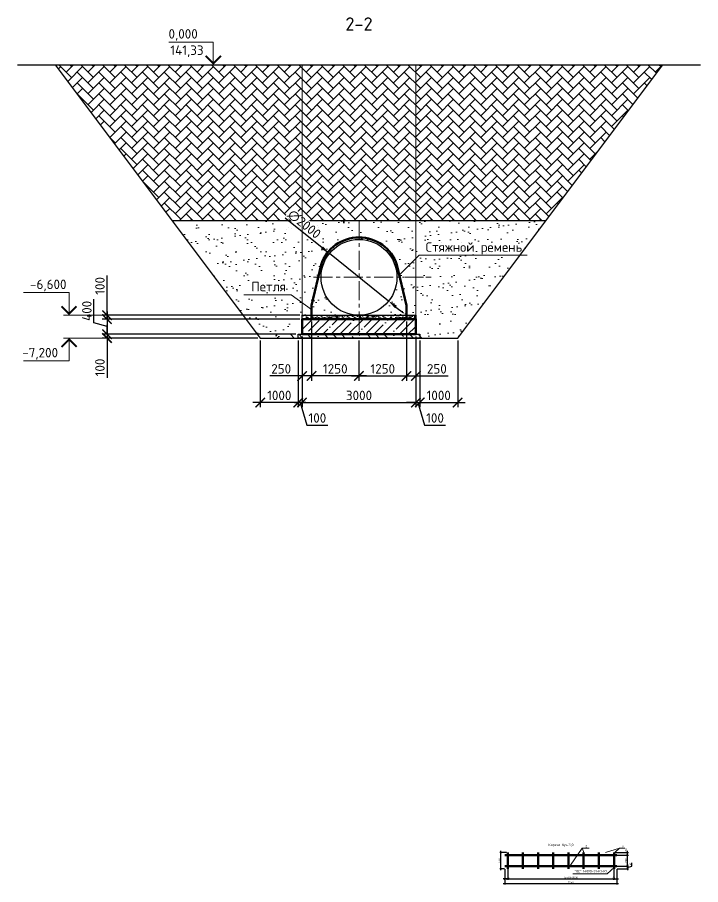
# Model space of a CAD drawing. Header units: metres. Extents: x 407396 to 516262, y -257300 to -131999.
# Drawn here: x 448154 to 466154, y -225199 to -202346 of the extents above; entities that cross this region are included whole.
import ezdxf
from ezdxf.enums import TextEntityAlignment as Align

# ---------------------------------------------------------------- set-up
doc = ezdxf.new("R2010")
doc.units = ezdxf.units.M
doc.header["$PDSIZE"] = 1
doc.linetypes.add('CENTER', pattern=[16, 10, -2, 2, -2])
doc.layers.get('0').update_dxf_attribs({"lineweight": 0})
doc.layers.get('Defpoints').update_dxf_attribs({"color": 3})
for name, color, linetype, lineweight in [('второстепенные', 7, 'Continuous', 25), ('выноски', 7, 'Continuous', 15), ('оси', 7, 'CENTER', 13), ('основная конструкция', 7, 'Continuous', 50), ('разм.', 7, 'Continuous', 18), ('размеры', 7, 'Continuous', 15), ('Стены', 7, 'Continuous', 50), ('текст', 7, 'Continuous', 18), ('штриховка', 7, 'Continuous', 9)]:
    doc.layers.add(name, color=color, linetype=linetype, lineweight=lineweight)
doc.layers.add('помощь', color=1, linetype='Continuous', lineweight=0, plot=False)
doc.styles.add('GOST 2.304', font='CS_Gost2304.shx')
doc.styles.add('ISOCPEUR', font='isocpeur.ttf')
doc.styles.add('ГОСТ 2.304', font='CS_Gost2304.shx')
doc.dimstyles.new('SPDS', dxfattribs={"dimscale": 10, "dimtxt": 2.5, "dimasz": 2.5, "dimexe": 1.25, "dimexo": 0.625, "dimtad": 1, "dimdec": 0, "dimrnd": 0.001, "dimtxsty": 'GOST 2.304', "dimblk": 'ARCHTICK', "dimblk1": 'ARCHTICK', "dimblk2": 'ARCHTICK', "dimcen": 2.5, "dimdle": 2, "dimadec": 0, "dimazin": 2, "dimtfac": 0.75, "dimtdec": 4, "dimtmove": 1, "dimatfit": 3, "dimfxl": 1, "dimtolj": 1, "dimarcsym": 1})
doc.dimstyles.new('СПДС', dxfattribs={"dimscale": 100, "dimtxt": 2.5, "dimasz": 2.5, "dimexe": 1.25, "dimexo": 0.625, "dimtad": 1, "dimdec": 0, "dimrnd": 0.001, "dimtxsty": 'ГОСТ 2.304', "dimblk": 'ARCHTICK', "dimblk1": 'ARCHTICK', "dimblk2": 'ARCHTICK', "dimcen": 2.5, "dimdle": 2, "dimadec": 0, "dimazin": 2, "dimtfac": 0.75, "dimtdec": 4, "dimtmove": 1, "dimatfit": 3, "dimfxl": 1, "dimtolj": 1, "dimarcsym": 1})

# ---------------------------------------------------------------- blocks, each defined once
blk = doc.blocks.new('_ArchTick')
at = {"color": 0, "linetype": 'ByBlock', "lineweight": 30, "const_width": 0.15}
blk.add_lwpolyline([(-0.5, -0.5), (0.5, 0.5)], dxfattribs=at)
blk = doc.blocks.new('*D147')
at = {"layer": 'Defpoints', "color": 0, "ltscale": 100, "transparency": 16777216}
for p in [(455904, -210296), (457154, -210796), (455904, -211796)]:
    blk.add_point(p, dxfattribs=at)
at = {"layer": 'размеры', "color": 0, "lineweight": -2, "ltscale": 100, "transparency": 16777216}
for p, q in [((455904, -210358), (455904, -211921)), ((457154, -210858), (457154, -211921)), ((457354, -211796), (455704, -211796))]:
    blk.add_line(p, q, dxfattribs=at)
at = {"layer": 'размеры', "color": 0, "lineweight": -2, "ltscale": 100, "transparency": 16777216, "xscale": 250, "yscale": 250, "zscale": 250, "rotation": 180}
blk.add_blockref('_ArchTick', (455904, -211796), dxfattribs=at)
at = {"layer": 'размеры', "color": 0, "lineweight": -2, "ltscale": 100, "transparency": 16777216, "xscale": 250, "yscale": 250, "zscale": 250}
blk.add_blockref('_ArchTick', (457154, -211796), dxfattribs=at)
at = {"layer": 'размеры', "color": 0, "ltscale": 100, "transparency": 16777216, "insert": (456529, -211608), "char_height": 250, "attachment_point": 5, "style": 'ISOCPEUR', "bg_fill": 3, "box_fill_scale": 1.1, "bg_fill_color": 9, "bg_fill_true_color": 13158600, "bg_fill_transparency": 0}
blk.add_mtext('\\A1;1250', dxfattribs=at)
blk = doc.blocks.new('*D148')
at = {"layer": 'Defpoints', "color": 0, "ltscale": 100, "transparency": 16777216}
for p in [(458404, -210296), (457154, -210796), (458404, -211796)]:
    blk.add_point(p, dxfattribs=at)
at = {"layer": 'размеры', "color": 0, "lineweight": -2, "ltscale": 100, "transparency": 16777216}
for p, q in [((458404, -210358), (458404, -211921)), ((457154, -210858), (457154, -211921)), ((456954, -211796), (458604, -211796))]:
    blk.add_line(p, q, dxfattribs=at)
at = {"layer": 'размеры', "color": 0, "lineweight": -2, "ltscale": 100, "transparency": 16777216, "xscale": 250, "yscale": 250, "zscale": 250, "rotation": 180}
blk.add_blockref('_ArchTick', (457154, -211796), dxfattribs=at)
at = {"layer": 'размеры', "color": 0, "lineweight": -2, "ltscale": 100, "transparency": 16777216, "xscale": 250, "yscale": 250, "zscale": 250}
blk.add_blockref('_ArchTick', (458404, -211796), dxfattribs=at)
at = {"layer": 'размеры', "color": 0, "ltscale": 100, "transparency": 16777216, "insert": (457779, -211608), "char_height": 250, "attachment_point": 5, "style": 'ISOCPEUR', "bg_fill": 3, "box_fill_scale": 1.1, "bg_fill_color": 9, "bg_fill_true_color": 13158600, "bg_fill_transparency": 0}
blk.add_mtext('\\A1;1250', dxfattribs=at)
blk = doc.blocks.new('*D149')
at = {"layer": 'Defpoints', "color": 0, "ltscale": 100, "transparency": 16777216}
for p in [(458404, -210296), (458654, -210696), (458654, -211796)]:
    blk.add_point(p, dxfattribs=at)
at = {"layer": 'размеры', "color": 0, "lineweight": -2, "ltscale": 100, "transparency": 16777216}
for p, q in [((458404, -210358), (458404, -211921)), ((458654, -210758), (458654, -211921)), ((458204, -211796), (458654, -211796)), ((458654, -211796), (459504, -211796))]:
    blk.add_line(p, q, dxfattribs=at)
at = {"layer": 'размеры', "color": 0, "lineweight": -2, "ltscale": 100, "transparency": 16777216, "xscale": 250, "yscale": 250, "zscale": 250, "rotation": 180}
blk.add_blockref('_ArchTick', (458404, -211796), dxfattribs=at)
at = {"layer": 'размеры', "color": 0, "lineweight": -2, "ltscale": 100, "transparency": 16777216, "xscale": 250, "yscale": 250, "zscale": 250}
blk.add_blockref('_ArchTick', (458654, -211796), dxfattribs=at)
at = {"layer": 'размеры', "color": 0, "ltscale": 100, "transparency": 16777216, "insert": (459204, -211608), "char_height": 250, "attachment_point": 5, "style": 'ISOCPEUR'}
blk.add_mtext('\\A1;250', dxfattribs=at)
blk = doc.blocks.new('*D150')
at = {"layer": 'Defpoints', "color": 0, "ltscale": 100, "transparency": 16777216}
for p in [(455904, -210296), (455654, -210696), (455654, -211796)]:
    blk.add_point(p, dxfattribs=at)
at = {"layer": 'размеры', "color": 0, "lineweight": -2, "ltscale": 100, "transparency": 16777216}
for p, q in [((455904, -210358), (455904, -211921)), ((455654, -210758), (455654, -211921)), ((455654, -211796), (454804, -211796)), ((456104, -211796), (455654, -211796))]:
    blk.add_line(p, q, dxfattribs=at)
at = {"layer": 'размеры', "color": 0, "lineweight": -2, "ltscale": 100, "transparency": 16777216, "xscale": 250, "yscale": 250, "zscale": 250, "rotation": 180}
blk.add_blockref('_ArchTick', (455654, -211796), dxfattribs=at)
at = {"layer": 'размеры', "color": 0, "lineweight": -2, "ltscale": 100, "transparency": 16777216, "xscale": 250, "yscale": 250, "zscale": 250}
blk.add_blockref('_ArchTick', (455904, -211796), dxfattribs=at)
at = {"layer": 'размеры', "color": 0, "ltscale": 100, "transparency": 16777216, "insert": (455104, -211608), "char_height": 250, "attachment_point": 5, "style": 'ISOCPEUR'}
blk.add_mtext('\\A1;250', dxfattribs=at)
blk = doc.blocks.new('*D151')
at = {"layer": 'Defpoints', "color": 0, "ltscale": 100, "transparency": 16777216}
for p in [(455654, -210696), (455554, -210796), (455554, -212496)]:
    blk.add_point(p, dxfattribs=at)
at = {"layer": 'размеры', "color": 0, "lineweight": -2, "ltscale": 100, "transparency": 16777216}
for p, q in [((455554, -210858), (455554, -212621)), ((455654, -210758), (455654, -212621)), ((455554, -212496), (455304, -212496)), ((455654, -212496), (455554, -212496)), ((455654, -212496), (455554, -212496)), ((455604, -212496), (455782, -213089)), ((455654, -212496), (455904, -212496)), ((455782, -213089), (456332, -213089))]:
    blk.add_line(p, q, dxfattribs=at)
at = {"layer": 'размеры', "color": 0, "ltscale": 100, "transparency": 16777216, "insert": (456057, -212902), "char_height": 250, "attachment_point": 5, "style": 'ISOCPEUR', "bg_fill": 3, "box_fill_scale": 1.1, "bg_fill_color": 9, "bg_fill_true_color": 13158600, "bg_fill_transparency": 0}
blk.add_mtext('\\A1;100', dxfattribs=at)
at = {"layer": 'размеры', "color": 0, "lineweight": -2, "ltscale": 100, "transparency": 16777216, "xscale": 250, "yscale": 250, "zscale": 250}
blk.add_blockref('_ArchTick', (455554, -212496), dxfattribs=at)
at = {"layer": 'размеры', "color": 0, "lineweight": -2, "ltscale": 100, "transparency": 16777216, "xscale": 250, "yscale": 250, "zscale": 250, "rotation": 180}
blk.add_blockref('_ArchTick', (455654, -212496), dxfattribs=at)
blk = doc.blocks.new('*D152')
at = {"layer": 'Defpoints', "color": 0, "ltscale": 100, "transparency": 16777216}
for p in [(458654, -210696), (458754, -210796), (458754, -212496)]:
    blk.add_point(p, dxfattribs=at)
at = {"layer": 'размеры', "color": 0, "lineweight": -2, "ltscale": 100, "transparency": 16777216}
for p, q in [((458654, -210758), (458654, -212621)), ((458754, -210858), (458754, -212621)), ((458654, -212496), (458404, -212496)), ((458654, -212496), (458754, -212496)), ((458654, -212496), (458754, -212496)), ((458704, -212496), (458882, -213089)), ((458754, -212496), (459004, -212496)), ((458882, -213089), (459432, -213089))]:
    blk.add_line(p, q, dxfattribs=at)
at = {"layer": 'размеры', "color": 0, "ltscale": 100, "transparency": 16777216, "insert": (459157, -212902), "char_height": 250, "attachment_point": 5, "style": 'ISOCPEUR', "bg_fill": 3, "box_fill_scale": 1.1, "bg_fill_color": 9, "bg_fill_true_color": 13158600, "bg_fill_transparency": 0}
blk.add_mtext('\\A1;100', dxfattribs=at)
at = {"layer": 'размеры', "color": 0, "lineweight": -2, "ltscale": 100, "transparency": 16777216, "xscale": 250, "yscale": 250, "zscale": 250}
blk.add_blockref('_ArchTick', (458654, -212496), dxfattribs=at)
at = {"layer": 'размеры', "color": 0, "lineweight": -2, "ltscale": 100, "transparency": 16777216, "xscale": 250, "yscale": 250, "zscale": 250, "rotation": 180}
blk.add_blockref('_ArchTick', (458754, -212496), dxfattribs=at)
blk = doc.blocks.new('*D141')
at = {"layer": 'Defpoints', "color": 0, "ltscale": 100, "transparency": 16777216}
for p in [(455654, -211796), (458654, -211796), (458654, -212496)]:
    blk.add_point(p, dxfattribs=at)
at = {"layer": 'размеры', "color": 0, "lineweight": -2, "ltscale": 100, "transparency": 16777216}
for p, q in [((455654, -211858), (455654, -212621)), ((458654, -211858), (458654, -212621)), ((455454, -212496), (458854, -212496))]:
    blk.add_line(p, q, dxfattribs=at)
at = {"layer": 'размеры', "color": 0, "lineweight": -2, "ltscale": 100, "transparency": 16777216, "xscale": 250, "yscale": 250, "zscale": 250, "rotation": 180}
blk.add_blockref('_ArchTick', (455654, -212496), dxfattribs=at)
at = {"layer": 'размеры', "color": 0, "lineweight": -2, "ltscale": 100, "transparency": 16777216, "xscale": 250, "yscale": 250, "zscale": 250}
blk.add_blockref('_ArchTick', (458654, -212496), dxfattribs=at)
at = {"layer": 'размеры', "color": 0, "ltscale": 100, "transparency": 16777216, "insert": (457154, -212308), "char_height": 250, "attachment_point": 5, "style": 'ISOCPEUR'}
blk.add_mtext('\\A1;3000', dxfattribs=at)
blk = doc.blocks.new('*D142')
at = {"layer": 'Defpoints', "color": 0, "ltscale": 100, "transparency": 16777216}
for p in [(456375, -208569), (457933, -209822)]:
    blk.add_point(p, dxfattribs=at)
at = {"layer": 'размеры', "color": 0, "lineweight": -2, "ltscale": 100, "transparency": 16777216}
for p, q in [((455205, -207629), (456180, -208413)), ((457933, -209822), (456375, -208569)), ((458128, -209979), (458323, -210135))]:
    blk.add_line(p, q, dxfattribs=at)
at = {"layer": 'размеры', "color": 0, "ltscale": 100, "transparency": 16777216}
for points in [[(456206, -208380), (456154, -208445), (456375, -208569)], [(458154, -209946), (458102, -210011), (457933, -209822)]]:
    blk.add_solid(points, dxfattribs=at)
at = {"layer": 'размеры', "color": 0, "ltscale": 100, "transparency": 16777216, "insert": (455713, -207797), "char_height": 250, "attachment_point": 5, "rotation": 321.208, "style": 'ISOCPEUR', "bg_fill": 3, "box_fill_scale": 1.1, "bg_fill_color": 9, "bg_fill_true_color": 13158600, "bg_fill_transparency": 0}
blk.add_mtext('\\A1;∅2000', dxfattribs=at)
blk = doc.blocks.new('*D153')
at = {"layer": 'Defpoints', "color": 0, "ltscale": 100, "transparency": 16777216}
for p in [(458754, -210796), (459754, -210796), (459754, -212496)]:
    blk.add_point(p, dxfattribs=at)
at = {"layer": 'размеры', "color": 0, "lineweight": -2, "ltscale": 100, "transparency": 16777216}
for p, q in [((458754, -210858), (458754, -212621)), ((459754, -210858), (459754, -212621)), ((458554, -212496), (459954, -212496))]:
    blk.add_line(p, q, dxfattribs=at)
at = {"layer": 'размеры', "color": 0, "lineweight": -2, "ltscale": 100, "transparency": 16777216, "xscale": 250, "yscale": 250, "zscale": 250, "rotation": 180}
blk.add_blockref('_ArchTick', (458754, -212496), dxfattribs=at)
at = {"layer": 'размеры', "color": 0, "lineweight": -2, "ltscale": 100, "transparency": 16777216, "xscale": 250, "yscale": 250, "zscale": 250}
blk.add_blockref('_ArchTick', (459754, -212496), dxfattribs=at)
at = {"layer": 'размеры', "color": 0, "ltscale": 100, "transparency": 16777216, "insert": (459254, -212308), "char_height": 250, "attachment_point": 5, "style": 'ISOCPEUR', "bg_fill": 3, "box_fill_scale": 1.1, "bg_fill_color": 9, "bg_fill_true_color": 13158600, "bg_fill_transparency": 0}
blk.add_mtext('\\A1;1000', dxfattribs=at)
blk = doc.blocks.new('*D154')
at = {"layer": 'Defpoints', "color": 0, "ltscale": 100, "transparency": 16777216}
for p in [(454554, -210796), (455554, -210796), (454554, -212496)]:
    blk.add_point(p, dxfattribs=at)
at = {"layer": 'размеры', "color": 0, "lineweight": -2, "ltscale": 100, "transparency": 16777216}
for p, q in [((454554, -210858), (454554, -212621)), ((455554, -210858), (455554, -212621)), ((455754, -212496), (454354, -212496))]:
    blk.add_line(p, q, dxfattribs=at)
at = {"layer": 'размеры', "color": 0, "lineweight": -2, "ltscale": 100, "transparency": 16777216, "xscale": 250, "yscale": 250, "zscale": 250, "rotation": 180}
blk.add_blockref('_ArchTick', (454554, -212496), dxfattribs=at)
at = {"layer": 'размеры', "color": 0, "lineweight": -2, "ltscale": 100, "transparency": 16777216, "xscale": 250, "yscale": 250, "zscale": 250}
blk.add_blockref('_ArchTick', (455554, -212496), dxfattribs=at)
at = {"layer": 'размеры', "color": 0, "ltscale": 100, "transparency": 16777216, "insert": (455054, -212308), "char_height": 250, "attachment_point": 5, "style": 'ISOCPEUR', "bg_fill": 3, "box_fill_scale": 1.1, "bg_fill_color": 9, "bg_fill_true_color": 13158600, "bg_fill_transparency": 0}
blk.add_mtext('\\A1;1000', dxfattribs=at)
blk = doc.blocks.new('*D143')
at = {"layer": 'Defpoints', "color": 0, "ltscale": 100, "transparency": 16777216}
for p in [(450517, -210196), (455654, -210196), (455654, -210296)]:
    blk.add_point(p, dxfattribs=at)
at = {"layer": 'размеры', "color": 0, "lineweight": -2, "ltscale": 100, "transparency": 16777216}
for p, q in [((450517, -210196), (450517, -209146)), ((455592, -210196), (450392, -210196)), ((450517, -210296), (450517, -210196)), ((455592, -210296), (450392, -210296)), ((450517, -210296), (450517, -210546))]:
    blk.add_line(p, q, dxfattribs=at)
at = {"layer": 'размеры', "color": 0, "lineweight": -2, "ltscale": 100, "transparency": 16777216, "xscale": 250, "yscale": 250, "zscale": 250}
for p, rotation in [((450517, -210196), 270), ((450517, -210296), 90)]:
    blk.add_blockref('_ArchTick', p, dxfattribs=dict(at, rotation=rotation))
at = {"layer": 'размеры', "color": 0, "ltscale": 100, "transparency": 16777216, "insert": (450329, -209421), "char_height": 250, "attachment_point": 5, "rotation": 90, "style": 'ISOCPEUR'}
blk.add_mtext('\\A1;100', dxfattribs=at)
blk = doc.blocks.new('*D144')
at = {"layer": 'Defpoints', "color": 0, "ltscale": 100, "transparency": 16777216}
for p in [(455654, -210296), (450517, -210696), (455554, -210696)]:
    blk.add_point(p, dxfattribs=at)
at = {"layer": 'размеры', "color": 0, "lineweight": -2, "ltscale": 100, "transparency": 16777216}
for p, q in [((450173, -210393), (450173, -209768)), ((450517, -210096), (450517, -210896)), ((450517, -210496), (450173, -210393)), ((455592, -210296), (450392, -210296)), ((455492, -210696), (450392, -210696))]:
    blk.add_line(p, q, dxfattribs=at)
at = {"layer": 'размеры', "color": 0, "lineweight": -2, "ltscale": 100, "transparency": 16777216, "xscale": 250, "yscale": 250, "zscale": 250}
for p, rotation in [((450517, -210296), 90), ((450517, -210696), 270)]:
    blk.add_blockref('_ArchTick', p, dxfattribs=dict(at, rotation=rotation))
at = {"layer": 'размеры', "color": 0, "ltscale": 100, "transparency": 16777216, "insert": (449985, -210080), "char_height": 250, "attachment_point": 5, "rotation": 90, "style": 'ISOCPEUR', "bg_fill": 3, "box_fill_scale": 1.1, "bg_fill_color": 9, "bg_fill_true_color": 13158600, "bg_fill_transparency": 0}
blk.add_mtext('\\A1;400', dxfattribs=at)
blk = doc.blocks.new('*D145')
at = {"layer": 'Defpoints', "color": 0, "ltscale": 100, "transparency": 16777216}
for p in [(455554, -210696), (450517, -210796), (454554, -210796)]:
    blk.add_point(p, dxfattribs=at)
at = {"layer": 'размеры', "color": 0, "lineweight": -2, "ltscale": 100, "transparency": 16777216}
for p, q in [((450517, -210696), (450517, -210446)), ((455492, -210696), (450392, -210696)), ((450517, -210696), (450517, -210796)), ((454492, -210796), (450392, -210796)), ((450517, -210796), (450517, -211846))]:
    blk.add_line(p, q, dxfattribs=at)
at = {"layer": 'размеры', "color": 0, "lineweight": -2, "ltscale": 100, "transparency": 16777216, "xscale": 250, "yscale": 250, "zscale": 250}
for p, rotation in [((450517, -210696), 270), ((450517, -210796), 90)]:
    blk.add_blockref('_ArchTick', p, dxfattribs=dict(at, rotation=rotation))
at = {"layer": 'размеры', "color": 0, "ltscale": 100, "transparency": 16777216, "insert": (450329, -211571), "char_height": 250, "attachment_point": 5, "rotation": 90, "style": 'ISOCPEUR'}
blk.add_mtext('\\A1;100', dxfattribs=at)
blk = doc.blocks.new('*D191')
at = {"layer": 'Defpoints', "color": 0, "ltscale": 10, "transparency": 16777216}
for p in [(460996, -224779), (461071, -224779), (460996, -225049)]:
    blk.add_point(p, dxfattribs=at)
at = {"layer": 'размеры', "color": 0, "lineweight": -2, "ltscale": 10, "transparency": 16777216}
for p, q in [((460996, -224792), (460996, -225074)), ((461071, -224792), (461071, -225074)), ((461111, -225049), (460956, -225049))]:
    blk.add_line(p, q, dxfattribs=at)
at = {"layer": 'размеры', "color": 0, "lineweight": -2, "ltscale": 10, "transparency": 16777216, "xscale": 50, "yscale": 50, "zscale": 50, "rotation": 180}
blk.add_blockref('_ArchTick', (460996, -225049), dxfattribs=at)
at = {"layer": 'размеры', "color": 0, "lineweight": -2, "ltscale": 10, "transparency": 16777216, "xscale": 50, "yscale": 50, "zscale": 50}
blk.add_blockref('_ArchTick', (461071, -225049), dxfattribs=at)
at = {"layer": 'размеры', "color": 0, "ltscale": 10, "transparency": 16777216, "insert": (461084, -225011), "char_height": 50, "attachment_point": 5, "style": 'ISOCPEUR'}
blk.add_mtext('\\A1;75', dxfattribs=at)
blk = doc.blocks.new('*D192')
at = {"layer": 'Defpoints', "color": 0, "ltscale": 10, "transparency": 16777216}
for p in [(461071, -224779), (463871, -224779), (463871, -225049)]:
    blk.add_point(p, dxfattribs=at)
at = {"layer": 'размеры', "color": 0, "lineweight": -2, "ltscale": 10, "transparency": 16777216}
for p, q in [((461071, -224792), (461071, -225074)), ((463871, -224792), (463871, -225074)), ((461031, -225049), (463911, -225049))]:
    blk.add_line(p, q, dxfattribs=at)
at = {"layer": 'размеры', "color": 0, "lineweight": -2, "ltscale": 10, "transparency": 16777216, "xscale": 50, "yscale": 50, "zscale": 50, "rotation": 180}
blk.add_blockref('_ArchTick', (461071, -225049), dxfattribs=at)
at = {"layer": 'размеры', "color": 0, "lineweight": -2, "ltscale": 10, "transparency": 16777216, "xscale": 50, "yscale": 50, "zscale": 50}
blk.add_blockref('_ArchTick', (463871, -225049), dxfattribs=at)
at = {"layer": 'размеры', "color": 0, "ltscale": 10, "transparency": 16777216, "insert": (462729, -225011), "char_height": 50, "attachment_point": 5, "style": 'ISOCPEUR'}
blk.add_mtext('\\A1;7х400=2800', dxfattribs=at)
blk = doc.blocks.new('*D193')
at = {"layer": 'Defpoints', "color": 0, "ltscale": 10, "transparency": 16777216}
for p in [(463871, -224779), (463946, -224779), (463946, -225049)]:
    blk.add_point(p, dxfattribs=at)
at = {"layer": 'размеры', "color": 0, "lineweight": -2, "ltscale": 10, "transparency": 16777216}
for p, q in [((463871, -224792), (463871, -225074)), ((463946, -224792), (463946, -225074)), ((463831, -225049), (463986, -225049))]:
    blk.add_line(p, q, dxfattribs=at)
at = {"layer": 'размеры', "color": 0, "lineweight": -2, "ltscale": 10, "transparency": 16777216, "xscale": 50, "yscale": 50, "zscale": 50, "rotation": 180}
blk.add_blockref('_ArchTick', (463871, -225049), dxfattribs=at)
at = {"layer": 'размеры', "color": 0, "lineweight": -2, "ltscale": 10, "transparency": 16777216, "xscale": 50, "yscale": 50, "zscale": 50}
blk.add_blockref('_ArchTick', (463946, -225049), dxfattribs=at)
at = {"layer": 'размеры', "color": 0, "ltscale": 10, "transparency": 16777216, "insert": (463859, -225011), "char_height": 50, "attachment_point": 5, "style": 'ISOCPEUR'}
blk.add_mtext('\\A1;75', dxfattribs=at)
blk = doc.blocks.new('*D194')
at = {"layer": 'Defpoints', "color": 0, "ltscale": 10, "transparency": 16777216}
for p in [(460996, -224779), (463946, -224779), (463946, -225171)]:
    blk.add_point(p, dxfattribs=at)
at = {"layer": 'размеры', "color": 0, "lineweight": -2, "ltscale": 10, "transparency": 16777216}
for p, q in [((460996, -224792), (460996, -225196)), ((463946, -224792), (463946, -225196)), ((460956, -225171), (463986, -225171))]:
    blk.add_line(p, q, dxfattribs=at)
at = {"layer": 'размеры', "color": 0, "lineweight": -2, "ltscale": 10, "transparency": 16777216, "xscale": 50, "yscale": 50, "zscale": 50, "rotation": 180}
blk.add_blockref('_ArchTick', (460996, -225171), dxfattribs=at)
at = {"layer": 'размеры', "color": 0, "lineweight": -2, "ltscale": 10, "transparency": 16777216, "xscale": 50, "yscale": 50, "zscale": 50}
blk.add_blockref('_ArchTick', (463946, -225171), dxfattribs=at)
at = {"layer": 'размеры', "color": 0, "ltscale": 10, "transparency": 16777216, "insert": (462730, -225134), "char_height": 50, "attachment_point": 5, "style": 'ISOCPEUR'}
blk.add_mtext('\\A1;2950', dxfattribs=at)
blk = doc.blocks.new('*D195')
at = {"layer": 'Defpoints', "color": 0, "ltscale": 10, "transparency": 16777216}
for p in [(463946, -224419), (464226, -224419), (463946, -224709)]:
    blk.add_point(p, dxfattribs=at)
at = {"layer": 'размеры', "color": 0, "lineweight": -2, "ltscale": 10, "transparency": 16777216}
for p, q in [((464226, -224749), (464226, -224379)), ((463959, -224419), (464251, -224419)), ((463959, -224709), (464251, -224709))]:
    blk.add_line(p, q, dxfattribs=at)
at = {"layer": 'размеры', "color": 0, "lineweight": -2, "ltscale": 10, "transparency": 16777216, "xscale": 50, "yscale": 50, "zscale": 50}
for p, rotation in [((464226, -224419), 90), ((464226, -224709), 270)]:
    blk.add_blockref('_ArchTick', p, dxfattribs=dict(at, rotation=rotation))
at = {"layer": 'размеры', "color": 0, "ltscale": 10, "transparency": 16777216, "insert": (464188, -224564), "char_height": 50, "attachment_point": 5, "rotation": 90, "style": 'ISOCPEUR'}
blk.add_mtext('\\A1;290', dxfattribs=at)
blk = doc.blocks.new('*D196')
at = {"layer": 'Defpoints', "color": 0, "ltscale": 10, "transparency": 16777216}
for p in [(463946, -224709), (463946, -224779), (464226, -224779)]:
    blk.add_point(p, dxfattribs=at)
at = {"layer": 'размеры', "color": 0, "lineweight": -2, "ltscale": 10, "transparency": 16777216}
for p, q in [((464344, -224709), (464344, -224624)), ((463959, -224709), (464251, -224709)), ((463959, -224779), (464251, -224779)), ((464226, -224669), (464226, -224819)), ((464226, -224744), (464344, -224709))]:
    blk.add_line(p, q, dxfattribs=at)
at = {"layer": 'размеры', "color": 0, "lineweight": -2, "ltscale": 10, "transparency": 16777216, "xscale": 50, "yscale": 50, "zscale": 50}
for p, rotation in [((464226, -224709), 90), ((464226, -224779), 270)]:
    blk.add_blockref('_ArchTick', p, dxfattribs=dict(at, rotation=rotation))
at = {"layer": 'размеры', "color": 0, "ltscale": 10, "transparency": 16777216, "insert": (464307, -224666), "char_height": 50, "attachment_point": 5, "rotation": 90, "style": 'ISOCPEUR'}
blk.add_mtext('\\A1;70', dxfattribs=at)
blk = doc.blocks.new('*D197')
at = {"layer": 'Defpoints', "color": 0, "ltscale": 10, "transparency": 16777216}
for p in [(460893, -224349), (461051, -224349), (460996, -224779)]:
    blk.add_point(p, dxfattribs=at)
at = {"layer": 'размеры', "color": 0, "lineweight": -2, "ltscale": 10, "transparency": 16777216}
for p, q in [((461039, -224349), (460868, -224349)), ((460893, -224819), (460893, -224309)), ((460984, -224779), (460868, -224779))]:
    blk.add_line(p, q, dxfattribs=at)
at = {"layer": 'размеры', "color": 0, "lineweight": -2, "ltscale": 10, "transparency": 16777216, "xscale": 50, "yscale": 50, "zscale": 50}
for p, rotation in [((460893, -224349), 90), ((460893, -224779), 270)]:
    blk.add_blockref('_ArchTick', p, dxfattribs=dict(at, rotation=rotation))
at = {"layer": 'размеры', "color": 0, "ltscale": 10, "transparency": 16777216, "insert": (460856, -224564), "char_height": 50, "attachment_point": 5, "rotation": 90, "style": 'ISOCPEUR'}
blk.add_mtext('\\A1;430', dxfattribs=at)
blk = doc.blocks.new('*D198')
at = {"layer": 'Defpoints', "color": 0, "ltscale": 10, "transparency": 16777216}
for p in [(463891, -224349), (464226, -224349), (463946, -224419)]:
    blk.add_point(p, dxfattribs=at)
at = {"layer": 'размеры', "color": 0, "lineweight": -2, "ltscale": 10, "transparency": 16777216}
for p, q in [((463904, -224349), (464251, -224349)), ((464226, -224459), (464226, -224309)), ((463959, -224419), (464251, -224419))]:
    blk.add_line(p, q, dxfattribs=at)
at = {"layer": 'размеры', "color": 0, "lineweight": -2, "ltscale": 10, "transparency": 16777216, "xscale": 50, "yscale": 50, "zscale": 50}
for p, rotation in [((464226, -224349), 90), ((464226, -224419), 270)]:
    blk.add_blockref('_ArchTick', p, dxfattribs=dict(at, rotation=rotation))
at = {"layer": 'размеры', "color": 0, "ltscale": 10, "transparency": 16777216, "insert": (464188, -224285), "char_height": 50, "attachment_point": 5, "rotation": 90, "style": 'ISOCPEUR'}
blk.add_mtext('\\A1;70', dxfattribs=at)
blk = doc.blocks.new('*U189')
at = {"layer": 'Стены', "ltscale": 100}
blk.add_line((0, 215), (0, -215), dxfattribs=at)
blk = doc.blocks.new('*U190')
at = {"color": 0, "linetype": 'ByBlock', "lineweight": -2, "transparency": 16777216}
for p in [(-2800, 0), (-2400, 0), (-2000, 0), (-1600, 0), (-1200, 0), (-800, 0), (-400, 0), (0, 0)]:
    blk.add_blockref('*U189', p, dxfattribs=at)

msp = doc.modelspace()

# ---------------------------------------------------------------- hatches: boundary and pattern name
at = {"layer": 'штриховка', "ltscale": 10}
h = msp.add_hatch(dxfattribs=at)
h.set_pattern_fill('AR-HBONE', color=256, scale=2)
h.set_pattern_definition([(45, (105746.77, -59816.46), (3e-14, 287.3682), [609.6, -203.2]), (135, (105890.45, -59672.77), (3e-14, 287.3682), [609.6, -203.2])])
h.paths.add_polyline_path([(465153.75, -203596.03), (449154.33, -203596.03), (452229.11, -207695.74), (462078.96, -207695.74)])
h = msp.add_hatch(dxfattribs=at)
h.set_pattern_fill('AR-SAND', color=256, scale=10)
h.set_pattern_definition([(37.5, (105746.77, -59285.97), (-16.0003, 489.41324), [0, -386.08, 0, -431.8, 0, -412.75]), (7.5, (105746.8, -59286), (449.5233, 716.8251), [0, -208.28, 0, -347.98, 0, -133.35]), (327.5, (105434.35, -59285.97), (790.99237, 1.4372), [0, -127, 0, -457.2, 0, -596.9]), (317.5, (105434.35, -59286), (763.5565, 222.9293), [0, -63.5, 0, -299.72, 0, -342.9])])
h.paths.add_polyline_path([(462078.96, -207695.74), (452229.11, -207695.74), (454554.04, -210795.64), (455354.04, -210795.64), (455354.04, -210695.64), (455454.04, -210695.64), (455454.04, -210295.64), (455454.04, -210195.64), (458854.04, -210195.64), (458854.04, -210295.64), (458854.04, -210695.64), (458954.04, -210695.64), (458954.04, -210795.64), (459754.04, -210795.64)])
edge = h.paths.add_edge_path(flags=16)
edge.add_arc((457154.04, -209195.64), 1000, 0, 360)
h = msp.add_hatch(dxfattribs=at)
h.set_pattern_fill('AR-SAND', color=256, scale=2)
h.set_pattern_definition([(37.5, (119348.58, -54305.5), (-3.200063, 97.882647), [0, -77.216, 0, -86.36, 0, -82.55]), (7.5, (119348.58, -54305.5), (89.904657, 143.36502), [0, -41.656, 0, -69.596, 0, -26.67]), (327.5, (119286.094, -54305.5), (158.198474, 0.287437), [0, -25.4, 0, -91.44, 0, -119.38]), (317.5, (119286.1, -54305.5), (152.71129, 44.585865), [0, -12.7, 0, -59.944, 0, -68.58])])
h.paths.add_polyline_path([(458654.04, -210295.64), (458654.04, -210195.64), (455654.04, -210195.64), (455654.04, -210295.64)])
h = msp.add_hatch(dxfattribs=at)
h.set_pattern_fill('ANSI35', color=256, scale=50)
h.set_pattern_definition([(45, (119348.58, -54305.5), (-224.5064, 224.5064), []), (45, (119573.1, -54305.5), (-224.5064, 224.5064), [396.875, -79.375, 0, -79.375])])
h.paths.add_polyline_path([(458654.04, -210695.64), (458654.04, -210295.64), (455654.04, -210295.64), (455654.04, -210695.64)])
h = msp.add_hatch(dxfattribs=at)
h.set_pattern_fill('ANSI36', color=256, scale=50, angle=90)
h.set_pattern_definition([(135, (119348.58, -54305.5), (-308.696304, 84.1899), [396.875, -79.375, 0, -79.375])])
h.paths.add_polyline_path([(455354.04, -210695.64), (458954.04, -210695.64), (458954.04, -210795.64), (455354.04, -210795.64)])

# ---------------------------------------------------------------- linework, layer by layer
at = {"layer": 'второстепенные', "ltscale": 10}
msp.add_line((452229.11, -207695.74), (462078.96, -207695.74), dxfattribs=at)
msp.add_lwpolyline([(449154.33, -203596.03), (465153.75, -203596.03)], dxfattribs=at)
at = {"layer": 'второстепенные'}
for points in [[(455654.04, -210195.64), (458654.04, -210195.64), (458654.04, -210295.64), (455654.04, -210295.64)], [(455554.04, -210695.64), (458754.04, -210695.64), (458754.04, -210795.64), (455554.04, -210795.64)]]:
    msp.add_lwpolyline(points, close=True, dxfattribs=at)
msp.add_circle((457154.04, -209195.64), 1000, dxfattribs=at)
at = {"layer": 'выноски', "ltscale": 10}
for p, q in [((453315.4, -202996.19), (452140.87, -202996.36)), ((453315.4, -203596.19), (453315.4, -202996.19)), ((454315.4, -203596.03), (453165.4, -203596.22)), ((458735.34, -208614.28), (461585.34, -208614.28)), ((449516.54, -209595.8), (448314.04, -209596)), ((449516.54, -210195.8), (449516.54, -209595.8)), ((449516.54, -210795.8), (449516.54, -211395.8)), ((449516.54, -211395.8), (448314.04, -211396))]:
    msp.add_line(p, q, dxfattribs=at)
at = {"layer": 'выноски', "ltscale": 10, "const_width": 50}
msp.add_lwpolyline([(453515.4, -203360.8), (453315.4, -203560.84), (453115.4, -203360.87)], dxfattribs=at)
at = {"layer": 'оси', "ltscale": 50}
for points in [[(457154.04, -207695.64), (457154.04, -210695.64)], [(455954.04, -209195.64), (459104.04, -209195.64)]]:
    msp.add_lwpolyline(points, dxfattribs=at)
at = {"layer": 'основная конструкция', "ltscale": 10}
for points in [[(455904.04, -209935.64), (455904.04, -210295.64)], [(458404.04, -210295.64), (458404.04, -209935.64)]]:
    msp.add_lwpolyline(points, dxfattribs=at)
msp.add_lwpolyline([(455654.04, -210295.64), (458654.04, -210295.64), (458654.04, -210695.64), (455654.04, -210695.64)], close=True, dxfattribs=at)
at = {"layer": 'разм.', "ltscale": 40}
for p, q in [((462729.74, -224689.14), (463032.17, -224238.97)), ((463032.17, -224238.97), (463106.07, -224409.14)), ((463032.17, -224238.97), (463213.93, -224238.97)), ((463651.3, -224349.14), (464014.97, -224239.43)), ((463891.3, -224349.14), (464014.97, -224239.43)), ((464014.97, -224239.43), (464158.12, -224239.43)), ((463886.3, -224739.14), (463695.61, -224912.52)), ((463695.61, -224912.52), (462785.68, -224912.52))]:
    msp.add_line(p, q, dxfattribs=at)
at = {"layer": 'Стены', "ltscale": 100}
for p, q in [((460996.3, -224419.14), (463946.3, -224419.14)), ((460996.3, -224709.14), (463946.3, -224709.14))]:
    msp.add_line(p, q, dxfattribs=at)

# ---------------------------------------------------------------- block references
msp.add_blockref('*U190', (463871.3, -224564.14))

# ---------------------------------------------------------------- texts
at = {"layer": 'выноски', "ltscale": 10, "char_height": 250, "attachment_point": 1, "rotation": 0.009374, "style": 'ISOCPEUR'}
for s, insert, width in [('0,000', (452136.03, -202656.33), 887.5), ('141,33', (452184.43, -203086.33), 887.5), ('-6,600', (448489, -209255.97), 1062.5), ('-7,200', (448282.92, -211055.97), 1087.3106)]:
    msp.add_mtext(s, dxfattribs=dict(at, insert=insert, width=width))
at = {"layer": 'выноски', "ltscale": 10, "insert": (458910.34, -208274.28), "char_height": 250, "width": 2650, "attachment_point": 1, "style": 'ISOCPEUR'}
msp.add_mtext('\\fISOCPEUR|b0|i0|c0|p34;\\W1.0000000000;\\T1.0000000000;\\o\\lСтяжной ремень', dxfattribs=at)
at = {"layer": 'текст', "style": 'ISOCPEUR'}
msp.add_text('2-2', height=350, dxfattribs=at).set_placement((457154.04, -202800.86), align=Align.BOTTOM_CENTER)
at = {"layer": 'текст', "ltscale": 90, "style": 'ISOCPEUR'}
for s, height, p in [('Каркас Кр-3,0', 70, (462140.23, -224183.81)), ('2', 60, (463117.19, -224215.89)), ('3', 60, (464073.98, -224219.41)), ('ГОСТ 14098-91-К1-Кт', 60, (462823.05, -224874.24))]:
    msp.add_text(s, height=height, rotation=360, dxfattribs=at).set_placement(p)

# ---------------------------------------------------------------- dimensions: what is measured, and where the dimension line sits
at = {"layer": 'размеры', "ltscale": 10}
for base, p1, p2, override, picture, middle in [((460893.35, -224349.14), (460996.3, -224779.14), (461051.3, -224349.14), {"dimscale": 20, "dimdec": 1, "dimrnd": 10, "dimtxsty": 'ISOCPEUR'}, '*D197', (460855.85, -224564.14)), ((464225.68, -224419.14), (463946.3, -224709.14), (463946.3, -224419.14), {"dimscale": 20, "dimdec": 1, "dimrnd": 1, "dimtxsty": 'ISOCPEUR'}, '*D195', (464188.18, -224564.14)), ((464225.59, -224779.14), (463946.3, -224709.14), (463946.3, -224779.14), {"dimscale": 20, "dimdec": 1, "dimrnd": 1, "dimtxsty": 'ISOCPEUR'}, '*D196', (464306.84, -224696.02))]:
    dim = msp.add_linear_dim(base=base, p1=p1, p2=p2, angle=90, dimstyle='СПДС', override=override, dxfattribs=at)
    dim.commit()
    dim.dimension.update_dxf_attribs({"geometry": picture, "text_midpoint": middle})
dim = msp.add_linear_dim(base=(464225.68, -224349.14), p1=(463946.3, -224419.14), p2=(463891.3, -224349.14), angle=90, dimstyle='СПДС', override={"dimscale": 20, "dimdec": 1, "dimrnd": 10, "dimtxsty": 'ISOCPEUR'}, dxfattribs=at)
dim.commit()
dim.dimension.update_dxf_attribs({"geometry": '*D198', "text_midpoint": (464225.68, -224284.98), "dimtype": 160})
for base, p1, p2, override, picture, middle in [((460996.3, -225048.69), (461071.3, -224779.14), (460996.3, -224779.14), {"dimscale": 20, "dimdec": 1, "dimrnd": 0.01, "dimtxsty": 'ISOCPEUR'}, '*D191', (461083.8, -225048.69)), ((463946.3, -225171.4), (460996.3, -224779.14), (463946.3, -224779.14), {"dimscale": 20, "dimdec": 1, "dimrnd": 10, "dimtxsty": 'ISOCPEUR'}, '*D194', (462729.74, -225171.4)), ((463946.3, -225048.69), (463871.3, -224779.14), (463946.3, -224779.14), {"dimscale": 20, "dimdec": 1, "dimrnd": 0.01, "dimtxsty": 'ISOCPEUR'}, '*D193', (463858.8, -225048.69))]:
    dim = msp.add_linear_dim(base=base, p1=p1, p2=p2, dimstyle='СПДС', override=override, dxfattribs=at)
    dim.commit()
    dim.dimension.update_dxf_attribs({"geometry": picture, "text_midpoint": middle, "dimtype": 160})
dim = msp.add_linear_dim(base=(463871.3, -225048.69), p1=(461071.3, -224779.14), p2=(463871.3, -224779.14), text='7х400=<>', dimstyle='СПДС', override={"dimscale": 20, "dimdec": 1, "dimrnd": 10, "dimtxsty": 'ISOCPEUR'}, dxfattribs=at)
dim.commit()
dim.dimension.update_dxf_attribs({"geometry": '*D192', "text_midpoint": (462729.07, -225048.69), "dimtype": 160})

# ---------------------------------------------------------------- next in the draw order: dimensions: what is measured, and where the dimension line sits
at = {"layer": 'размеры', "ltscale": 100}
dim = msp.add_diameter_dim_2p(p1=(457933.47, -209822.13), p2=(456374.61, -208569.15), dimstyle='SPDS', override={"dimscale": 100, "dimtxsty": 'ISOCPEUR', "dimsah": 1, "dimtfill": 1}, dxfattribs=at)
dim.commit()
dim.dimension.update_dxf_attribs({"geometry": '*D142', "text_midpoint": (455712.66, -207796.51)})
dim = msp.add_linear_dim(base=(455904.04, -211795.64), p1=(457154.04, -210795.64), p2=(455904.04, -210295.64), dimstyle='SPDS', override={"dimscale": 100, "dimtxsty": 'ISOCPEUR', "dimtfill": 1}, dxfattribs=at)
dim.commit()
dim.dimension.update_dxf_attribs({"geometry": '*D147', "text_midpoint": (456529.04, -211608.14)})

# ---------------------------------------------------------------- next in the draw order: linework, layer by layer
at = {"layer": 'выноски', "ltscale": 10}
msp.add_line((458216.14, -209141.68), (458735.34, -208614.28), dxfattribs=at)
at = {"layer": 'основная конструкция', "ltscale": 10}
msp.add_lwpolyline([(455904.04, -209935.64), (456157.32, -208865.4, -0.72213237), (458150.76, -208865.4), (458404.04, -209935.64)], format="xyb", dxfattribs=at)

# ---------------------------------------------------------------- next in the draw order: texts
at = {"layer": 'выноски', "linetype": 'Continuous', "ltscale": 10, "insert": (454317.86, -209314.94), "char_height": 250, "width": 1488.0952, "attachment_point": 1, "style": 'ISOCPEUR'}
msp.add_mtext('\\f|b0|i0|c0|p34;\\W1.0000000000;\\T1.0000000000;\\o\\lПетля', dxfattribs=at)

# ---------------------------------------------------------------- next in the draw order: dimensions: what is measured, and where the dimension line sits
at = {"layer": 'размеры', "ltscale": 100}
dim = msp.add_linear_dim(base=(450516.54, -210195.64), p1=(455654.04, -210295.64), p2=(455654.04, -210195.64), angle=90, dimstyle='SPDS', override={"dimscale": 100, "dimtxsty": 'ISOCPEUR', "dimtmove": 0}, dxfattribs=at)
dim.commit()
dim.dimension.update_dxf_attribs({"geometry": '*D143', "text_midpoint": (450329.04, -209420.64)})
for base, p1, p2, override, picture, middle in [((455654.04, -211795.64), (455904.04, -210295.64), (455654.04, -210695.64), {"dimscale": 100, "dimtxsty": 'ISOCPEUR', "dimtmove": 0}, '*D150', (455104.04, -211608.14)), ((458404.04, -211795.64), (457154.04, -210795.64), (458404.04, -210295.64), {"dimscale": 100, "dimtxsty": 'ISOCPEUR', "dimtfill": 1}, '*D148', (457779.04, -211608.14))]:
    dim = msp.add_linear_dim(base=base, p1=p1, p2=p2, dimstyle='SPDS', override=override, dxfattribs=at)
    dim.commit()
    dim.dimension.update_dxf_attribs({"geometry": picture, "text_midpoint": middle})

# ---------------------------------------------------------------- next in the draw order: dimensions: what is measured, and where the dimension line sits
for base, p1, p2, override, picture, middle in [((458654.04, -211795.64), (458404.04, -210295.64), (458654.04, -210695.64), {"dimscale": 100, "dimtxsty": 'ISOCPEUR', "dimtmove": 0}, '*D149', (459204.04, -211608.14)), ((455554.04, -212495.64), (455654.04, -210695.64), (455554.04, -210795.64), {"dimscale": 100, "dimtxsty": 'ISOCPEUR', "dimtfill": 1}, '*D151', (455844.66, -212901.89))]:
    dim = msp.add_linear_dim(base=base, p1=p1, p2=p2, dimstyle='SPDS', override=override, dxfattribs=at)
    dim.commit()
    dim.dimension.update_dxf_attribs({"geometry": picture, "text_midpoint": middle})

# ---------------------------------------------------------------- next in the draw order: dimensions: what is measured, and where the dimension line sits
dim = msp.add_linear_dim(base=(458754.04, -212495.64), p1=(458654.04, -210695.64), p2=(458754.04, -210795.64), dimstyle='SPDS', override={"dimscale": 100, "dimtxsty": 'ISOCPEUR', "dimtfill": 1}, dxfattribs=at)
dim.commit()
dim.dimension.update_dxf_attribs({"geometry": '*D152', "text_midpoint": (458944.66, -212901.89)})

# ---------------------------------------------------------------- next in the draw order: dimensions: what is measured, and where the dimension line sits
dim = msp.add_linear_dim(base=(458654.04, -212495.64), p1=(455654.04, -211795.64), p2=(458654.04, -211795.64), dimstyle='SPDS', override={"dimscale": 100, "dimtxsty": 'ISOCPEUR', "dimtmove": 0}, dxfattribs=at)
dim.commit()
dim.dimension.update_dxf_attribs({"geometry": '*D141', "text_midpoint": (457154.04, -212308.14)})

# ---------------------------------------------------------------- next in the draw order: dimensions: what is measured, and where the dimension line sits
for base, p1, p2, picture, middle in [((454554.04, -212495.64), (455554.04, -210795.64), (454554.04, -210795.64), '*D154', (455054.04, -212308.14)), ((459754.04, -212495.64), (458754.04, -210795.64), (459754.04, -210795.64), '*D153', (459254.04, -212308.14))]:
    dim = msp.add_linear_dim(base=base, p1=p1, p2=p2, dimstyle='SPDS', override={"dimscale": 100, "dimtxsty": 'ISOCPEUR', "dimtfill": 1}, dxfattribs=at)
    dim.commit()
    dim.dimension.update_dxf_attribs({"geometry": picture, "text_midpoint": middle})

# ---------------------------------------------------------------- next in the draw order: dimensions: what is measured, and where the dimension line sits
dim = msp.add_linear_dim(base=(450516.54, -210695.64), p1=(455654.04, -210295.64), p2=(455554.04, -210695.64), angle=90, dimstyle='SPDS', override={"dimscale": 100, "dimtxsty": 'ISOCPEUR', "dimtfill": 1}, dxfattribs=at)
dim.commit()
dim.dimension.update_dxf_attribs({"geometry": '*D144', "text_midpoint": (449985.29, -210330.01)})

# ---------------------------------------------------------------- next in the draw order: linework, layer by layer
at = {"layer": 'второстепенные', "linetype": 'Continuous'}
msp.add_lwpolyline([(448154.33, -203596.03), (449154.33, -203596.03), (454554.04, -210795.64), (459754.04, -210795.64), (465153.75, -203596.03), (466153.75, -203596.03)], dxfattribs=at)
at = {"layer": 'выноски', "linetype": 'Continuous', "ltscale": 10}
for p, q in [((455370.24, -209654.94), (454120.24, -209654.94)), ((455904.04, -210045.64), (455370.24, -209654.94))]:
    msp.add_line(p, q, dxfattribs=at)
at = {"layer": 'выноски', "ltscale": 10}
for p, q in [((450516.54, -210195.64), (449366.54, -210195.83)), ((450516.54, -210795.64), (449366.54, -210795.83))]:
    msp.add_line(p, q, dxfattribs=at)
at = {"layer": 'выноски'}
msp.add_lwpolyline([(448154.33, -203596.03), (449154.33, -203596.03), (454554.04, -210795.64), (459754.04, -210795.64), (465153.75, -203596.03), (466153.75, -203596.03)], dxfattribs=at)
at = {"layer": 'выноски', "ltscale": 10, "const_width": 50}
for points in [[(449716.54, -209960.42), (449516.54, -210160.45), (449316.54, -209960.48)], [(449716.54, -211031.13), (449516.54, -210831.16), (449316.54, -211031.19)]]:
    msp.add_lwpolyline(points, dxfattribs=at)
at = {"layer": 'помощь', "ltscale": 10}
msp.add_lwpolyline([(455654.04, -210295.64), (458654.04, -210295.64), (458654.04, -203596.03), (455654.04, -203596.03)], close=True, dxfattribs=at)

# ---------------------------------------------------------------- next in the draw order: dimensions: what is measured, and where the dimension line sits
at = {"layer": 'размеры', "ltscale": 100}
dim = msp.add_linear_dim(base=(450516.54, -210795.64), p1=(455554.04, -210695.64), p2=(454554.04, -210795.64), angle=90, dimstyle='SPDS', override={"dimscale": 100, "dimtxsty": 'ISOCPEUR', "dimtmove": 0}, dxfattribs=at)
dim.commit()
dim.dimension.update_dxf_attribs({"geometry": '*D145', "text_midpoint": (450329.04, -211570.64)})

doc.saveas('drawing.dxf')
